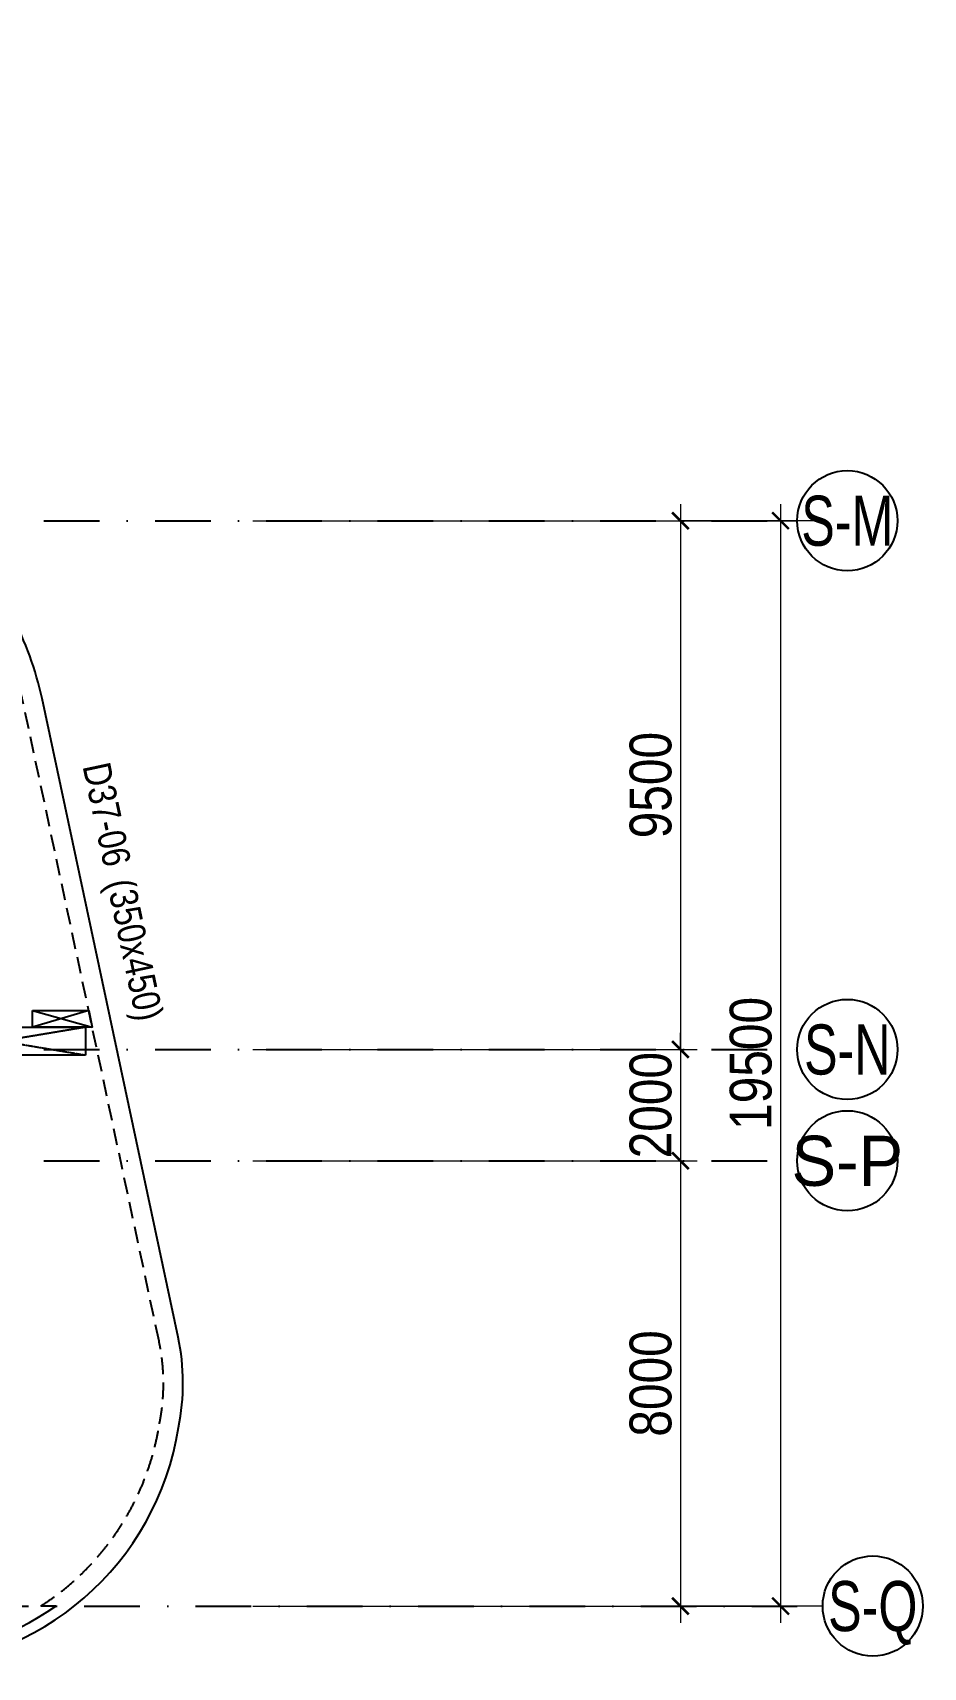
# Model space of a CAD drawing. Header units: millimetres. Extents: x -159515 to 1327256, y -225156 to 138737.
# Drawn here: x 731415 to 747423, y -33164 to -3796 of the extents above; entities that cross this region are included whole.
import ezdxf
from ezdxf.enums import TextEntityAlignment as Align

# ---------------------------------------------------------------- set-up
doc = ezdxf.new("R2010")
doc.units = ezdxf.units.MM
doc.header["$MEASUREMENT"] = 0
for name, pattern in [('DASHDOT', [1, 0.5, -0.25, 0, -0.25]), ('DASHED', [4.5, 3, -1.5]), ('HIDDEN', [0.375, 0.25, -0.125])]:
    doc.linetypes.add(name, pattern=pattern)
for name, color, linetype in [('AUDIT_I_220807103235-17', 50, 'Continuous'), ('ccu11-Khuat', 9, 'DASHED'), ('ccu11-Manh', 8, 'Continuous'), ('ccu11-Thay', 7, 'Continuous'), ('ccu12-Text', 31, 'Continuous'), ('KT-Dim', 8, 'Continuous'), ('KT-Luoi truc South Tower', 8, 'DASHDOT'), ('Xref_ST_MBDV Cot vach 30.7.2022|Xref_ST_MBDV Cot vach 30.7.2022|Xref_ST_MBDV Cot vach 30.7.2022|Xref_ST_MBDV Cot vach 30.7.2022|A-GRID-SYM', 50, 'Continuous'), ('Xref_ST_MBDV Cot vach 30.7.2022|Xref_ST_MBDV Cot vach 30.7.2022|Xref_ST_MBDV Cot vach 30.7.2022|Xref_ST_MBDV Cot vach 30.7.2022|KC-Betong', 6, 'Continuous')]:
    doc.layers.add(name, color=color, linetype=linetype)
doc.layers.add('ccu12-Tencaukien', color=9, linetype='Continuous', lineweight=15)
doc.layers.add('KT-Kich thuoc', color=159, linetype='Continuous', lineweight=18)
doc.styles.add('Arial Narrow', font='ARIALN.TTF')
doc.styles.add('HBA-Text', font='GOTHIC.TTF')
doc.dimstyles.new('CCU_1-300', dxfattribs={"dimscale": 300, "dimtxt": 2.5, "dimasz": 1, "dimexe": 1, "dimexo": 2, "dimgap": 0.5, "dimtad": 1, "dimdec": 0, "dimdsep": 46, "dimtxsty": 'Arial Narrow', "dimblk": 'ARCHTICK', "dimcen": -1, "dimdle": 1, "dimclrd": 256, "dimclre": 256, "dimclrt": 3, "dimadec": 0, "dimazin": 2, "dimtfac": 0.1, "dimtdec": 0, "dimtix": 1, "dimtmove": 2, "dimatfit": 1, "dimfxl": 1, "dimtvp": 0.833333, "dimtolj": 1, "dimtzin": 12, "dimarcsym": 0})

# ---------------------------------------------------------------- blocks, each defined once
blk = doc.blocks.new('_ArchTick')
at = {"color": 0, "const_width": 0.15}
blk.add_lwpolyline([(-0.5, -0.5), (0.5, 0.5)], dxfattribs=at)
blk = doc.blocks.new('*D428')
at = {"layer": 'Defpoints', "color": 0, "transparency": 16777216}
for p in [(-265, 27070), (-265, 7570), (9819, 7570)]:
    blk.add_point(p, dxfattribs=at)
at = {"layer": 'KT-Kich thuoc', "lineweight": -2, "transparency": 16777216}
for p, q in [((9819, 27370), (9819, 7270)), ((335, 27070), (10119, 27070)), ((335, 7570), (10119, 7570))]:
    blk.add_line(p, q, dxfattribs=at)
at = {"layer": 'KT-Kich thuoc', "lineweight": -2, "transparency": 16777216, "xscale": 300, "yscale": 300, "zscale": 300}
for p, rotation in [((9819, 27070), 90), ((9819, 7570), 270)]:
    blk.add_blockref('_ArchTick', p, dxfattribs=dict(at, rotation=rotation))
at = {"layer": 'KT-Kich thuoc', "color": 3, "transparency": 16777216, "insert": (9286, 17320), "char_height": 750, "attachment_point": 5, "rotation": 90, "style": 'Arial Narrow'}
blk.add_mtext('\\A1;19500', dxfattribs=at)
blk = doc.blocks.new('*D417')
at = {"layer": 'Defpoints', "color": 0, "transparency": 16777216}
for p in [(-265, 15570), (-265, 7570), (8019, 7570)]:
    blk.add_point(p, dxfattribs=at)
at = {"layer": 'KT-Kich thuoc', "lineweight": -2, "transparency": 16777216}
for p, q in [((8019, 15870), (8019, 7270)), ((335, 15570), (8319, 15570)), ((335, 7570), (8319, 7570))]:
    blk.add_line(p, q, dxfattribs=at)
at = {"layer": 'KT-Kich thuoc', "lineweight": -2, "transparency": 16777216, "xscale": 300, "yscale": 300, "zscale": 300}
for p, rotation in [((8019, 15570), 90), ((8019, 7570), 270)]:
    blk.add_blockref('_ArchTick', p, dxfattribs=dict(at, rotation=rotation))
at = {"layer": 'KT-Kich thuoc', "color": 3, "transparency": 16777216, "insert": (7486, 11570), "char_height": 750, "attachment_point": 5, "rotation": 90, "style": 'Arial Narrow'}
blk.add_mtext('\\A1;8000', dxfattribs=at)
blk = doc.blocks.new('GRID-SYM-flat-83')
at = {"layer": 'Xref_ST_MBDV Cot vach 30.7.2022|Xref_ST_MBDV Cot vach 30.7.2022|Xref_ST_MBDV Cot vach 30.7.2022|Xref_ST_MBDV Cot vach 30.7.2022|A-GRID-SYM'}
blk.add_ellipse((0, 0, 0), major_axis=(-900, 5), ratio=1, dxfattribs=at)
at = {"layer": 'Xref_ST_MBDV Cot vach 30.7.2022|Xref_ST_MBDV Cot vach 30.7.2022|Xref_ST_MBDV Cot vach 30.7.2022|Xref_ST_MBDV Cot vach 30.7.2022|A-GRID-SYM', "style": 'HBA-Text'}
blk.add_attdef('GRID', text='', height=900, rotation=359.6303, dxfattribs=at).set_placement((0, 0, 0), align=Align.MIDDLE_CENTER)
blk = doc.blocks.new('GRID-SYM-flat-84')
at = {"layer": 'Xref_ST_MBDV Cot vach 30.7.2022|Xref_ST_MBDV Cot vach 30.7.2022|Xref_ST_MBDV Cot vach 30.7.2022|Xref_ST_MBDV Cot vach 30.7.2022|A-GRID-SYM'}
blk.add_ellipse((0, 0, 0), major_axis=(-900, 5), ratio=1, dxfattribs=at)
at = {"layer": 'Xref_ST_MBDV Cot vach 30.7.2022|Xref_ST_MBDV Cot vach 30.7.2022|Xref_ST_MBDV Cot vach 30.7.2022|Xref_ST_MBDV Cot vach 30.7.2022|A-GRID-SYM', "style": 'HBA-Text'}
blk.add_attdef('GRID', text='', height=900, rotation=359.6303, dxfattribs=at).set_placement((0, 0, 0), align=Align.MIDDLE_CENTER)
blk = doc.blocks.new('GRID-SYM-flat-85')
at = {"layer": 'Xref_ST_MBDV Cot vach 30.7.2022|Xref_ST_MBDV Cot vach 30.7.2022|Xref_ST_MBDV Cot vach 30.7.2022|Xref_ST_MBDV Cot vach 30.7.2022|A-GRID-SYM'}
blk.add_ellipse((0, 0, 0), major_axis=(-900, 5), ratio=1, dxfattribs=at)
at = {"layer": 'Xref_ST_MBDV Cot vach 30.7.2022|Xref_ST_MBDV Cot vach 30.7.2022|Xref_ST_MBDV Cot vach 30.7.2022|Xref_ST_MBDV Cot vach 30.7.2022|A-GRID-SYM', "style": 'HBA-Text'}
blk.add_attdef('GRID', text='', height=900, rotation=359.6303, dxfattribs=at).set_placement((0, 0, 0), align=Align.MIDDLE_CENTER)
blk = doc.blocks.new('GRID-SYM-flat-86')
at = {"layer": 'Xref_ST_MBDV Cot vach 30.7.2022|Xref_ST_MBDV Cot vach 30.7.2022|Xref_ST_MBDV Cot vach 30.7.2022|Xref_ST_MBDV Cot vach 30.7.2022|A-GRID-SYM'}
blk.add_ellipse((0, 0, 0), major_axis=(-900, 5), ratio=1, dxfattribs=at)
at = {"layer": 'Xref_ST_MBDV Cot vach 30.7.2022|Xref_ST_MBDV Cot vach 30.7.2022|Xref_ST_MBDV Cot vach 30.7.2022|Xref_ST_MBDV Cot vach 30.7.2022|A-GRID-SYM', "style": 'HBA-Text'}
blk.add_attdef('GRID', text='', height=900, rotation=359.6303, dxfattribs=at).set_placement((0, 0, 0), align=Align.MIDDLE_CENTER)
blk = doc.blocks.new('*D418')
at = {"layer": 'Defpoints', "color": 0, "transparency": 16777216}
for p in [(-265, 27070), (-265, 17570), (8019, 17570)]:
    blk.add_point(p, dxfattribs=at)
at = {"layer": 'KT-Kich thuoc', "lineweight": -2, "transparency": 16777216}
for p, q in [((8019, 27370), (8019, 17270)), ((335, 27070), (8319, 27070)), ((335, 17570), (8319, 17570))]:
    blk.add_line(p, q, dxfattribs=at)
at = {"layer": 'KT-Kich thuoc', "lineweight": -2, "transparency": 16777216, "xscale": 300, "yscale": 300, "zscale": 300}
for p, rotation in [((8019, 27070), 90), ((8019, 17570), 270)]:
    blk.add_blockref('_ArchTick', p, dxfattribs=dict(at, rotation=rotation))
at = {"layer": 'KT-Kich thuoc', "color": 3, "transparency": 16777216, "insert": (7486, 22320), "char_height": 750, "attachment_point": 5, "rotation": 90, "style": 'Arial Narrow'}
blk.add_mtext('\\A1;9500', dxfattribs=at)
blk = doc.blocks.new('*D419')
at = {"layer": 'Defpoints', "color": 0, "transparency": 16777216}
for p in [(-265, 17570), (-265, 15570), (8019, 15570)]:
    blk.add_point(p, dxfattribs=at)
at = {"layer": 'KT-Kich thuoc', "lineweight": -2, "transparency": 16777216}
for p, q in [((8019, 17570), (8019, 17870)), ((335, 17570), (8319, 17570)), ((8019, 17570), (8019, 15570)), ((335, 15570), (8319, 15570)), ((8019, 15570), (8019, 15270))]:
    blk.add_line(p, q, dxfattribs=at)
at = {"layer": 'KT-Kich thuoc', "lineweight": -2, "transparency": 16777216, "xscale": 300, "yscale": 300, "zscale": 300}
for p, rotation in [((8019, 17570), 270), ((8019, 15570), 90)]:
    blk.add_blockref('_ArchTick', p, dxfattribs=dict(at, rotation=rotation))
at = {"layer": 'KT-Kich thuoc', "color": 3, "transparency": 16777216, "insert": (7486, 16570), "char_height": 750, "attachment_point": 5, "rotation": 90, "style": 'Arial Narrow'}
blk.add_mtext('\\A1;2000', dxfattribs=at)
blk = doc.blocks.new('*U192')
at = {"layer": 'ccu12-Tencaukien', "color": 8, "ltscale": 10000}
blk.add_line((361, -155), (354, -155), dxfattribs=at)
at = {"layer": 'ccu12-Text', "color": 2, "style": 'Arial Narrow', "width": 0.8}
blk.add_attdef('SH', text='', height=300, dxfattribs=at).set_placement((276, 6), align=Align.BOTTOM_RIGHT)
at = {"layer": 'ccu12-Text', "color": 31, "style": 'Arial Narrow', "width": 0.8}
for tag, p in [('(', (508, -75)), ('KT', (633, -75)), (')', (963, -75))]:
    blk.add_attdef(tag, text='', height=250, dxfattribs=at).set_placement(p, align=Align.BOTTOM_LEFT)
blk = doc.blocks.new('*U394')
at = {"color": 6, "linetype": 'HIDDEN', "ltscale": 10}
for p, q in [((25, 2525), (-475, -475)), ((25, -475), (-475, 2525))]:
    blk.add_line(p, q, dxfattribs=at)
blk.add_lwpolyline([(-475, -475), (25, -475), (25, 2525), (-475, 2525)], close=True, dxfattribs=at)
blk = doc.blocks.new('MBCV-T37')
at = {"layer": 'Xref_ST_MBDV Cot vach 30.7.2022|Xref_ST_MBDV Cot vach 30.7.2022|Xref_ST_MBDV Cot vach 30.7.2022|Xref_ST_MBDV Cot vach 30.7.2022|KC-Betong', "linetype": 'ByBlock', "xscale": -1, "rotation": 270}
blk.add_blockref('*U394', (28575, 475, 0), dxfattribs=at)
blk = doc.blocks.new('mbkc-t37')
at = {"elevation": 0}
for points in [[(-26286, 27544), (-26287, 27544), (-28875, 34908, 0.338337), (-32749, 36444), (-62185, 26289, 0.459457), (-64225, 21139), (-55456, 6813, 0.279689), (-50490, 5781), (-27772, 13619, 0.204279), (-27706, 13740), (-27482, 14770, -0.275412), (-26755, 15571), (-22342, 17089, -0.414195), (-21181, 16524), (-12852, -7567, 0.319754), (-8032, -11000), (37106, -11000, 0.36531), (42072, -6689, 0.102434), (42063, -5068), (39621, 6403, 0.132611), (38155, 9202, 0.066499), (37024, 10116, 0.137615), (34943, 10700), (9300, 10700)], [(-53502, 5908, 0.161195), (-50556, 5970), (-27901, 13786), (-27678, 14811, -0.274307), (-26816, 15761), (-22407, 17278, -0.414153), (-20992, 16589), (-12663, -7501, 0.319754), (-8032, -10800), (37104, -10800, 0.151467), (39864, -9900)]]:
    blk.add_lwpolyline(points, format="xyb", dxfattribs=at)
at = {"layer": 'ccu11-Khuat', "ltscale": 100, "elevation": 0}
blk.add_lwpolyline([(39864, -9900), (39595, -9900, 0.215007), (41727, -6628, 0.102955), (41720, -5140), (39279, 6329, 0.132448), (37900, 8963, 0.047218), (37170, 9600), (37420, 9600)], format="xyb", dxfattribs=at)
at = {"layer": 'ccu11-Manh'}
for p, q in [((39449, 800, 0), (40520, 500, 0)), ((40456, 800, 0), (39449, 500, 0))]:
    blk.add_line(p, q, dxfattribs=at)
at = {"layer": 'ccu11-Thay', "elevation": 0}
blk.add_lwpolyline([(39449, 800), (40456, 800), (40520, 500), (39449, 500), (39449, 800)], dxfattribs=at)
at = {"layer": 'ccu11-Khuat'}
blk.add_blockref('MBCV-T37', (9300, 0, 0), dxfattribs=at)
blk = doc.blocks.new('Asix South Tower')
at = {"layer": 'KT-Kich thuoc'}
for p, q in [((10576.4, 27070.4), (8018.8, 27070.4)), ((10576.4, 7570.4), (8018.8, 7570.4))]:
    blk.add_line(p, q, dxfattribs=at)
at = {"layer": 'KT-Luoi truc South Tower', "ltscale": 2000}
for p, q in [((-49426.2, 27070.4), (10118.8, 27070.4)), ((-49426.2, 17570.4), (10118.8, 17570.4)), ((-49426.2, 15570.4), (10118.8, 15570.4)), ((-52698.1, 7570.4), (10118.8, 7570.4))]:
    blk.add_line(p, q, dxfattribs=at)
at = {"layer": 'KT-Dim'}
ref = blk.add_blockref('GRID-SYM-flat-83', (11018.8, 27070, 0), dxfattribs=dict(at, rotation=0.325197994598278))
ref.add_attrib('GRID', 'S-M', dxfattribs={"layer": 'AUDIT_I_220807103235-17', "height": 900, "style": 'HBA-Text', "width": 0.75}).set_placement((11018.8, 27070, 0), align=Align.MIDDLE_CENTER)
ref = blk.add_blockref('GRID-SYM-flat-84', (11018.8, 17570.1, 0), dxfattribs=dict(at, rotation=0.325197994598278))
ref.add_attrib('GRID', 'S-N', dxfattribs={"layer": 'AUDIT_I_220807103235-17', "height": 900, "style": 'HBA-Text', "width": 0.75}).set_placement((11018.8, 17570.1, 0), align=Align.MIDDLE_CENTER)
ref = blk.add_blockref('GRID-SYM-flat-85', (11018.8, 15570.1, 0), dxfattribs=dict(at, rotation=0.325197994598278))
ref.add_attrib('GRID', 'S-P', dxfattribs={"layer": 'AUDIT_I_220807103235-17', "height": 900, "rotation": 359.95545, "style": 'HBA-Text'}).set_placement((11018.8, 15570.1, 0), align=Align.MIDDLE_CENTER)
ref = blk.add_blockref('GRID-SYM-flat-86', (11476.4, 7570.1, 0), dxfattribs=dict(at, rotation=0.325197994598278))
ref.add_attrib('GRID', 'S-Q', dxfattribs={"layer": 'AUDIT_I_220807103235-17', "height": 900, "style": 'HBA-Text', "width": 0.75}).set_placement((11476.4, 7570.1, 0), align=Align.MIDDLE_CENTER)
at = {"layer": 'KT-Kich thuoc'}
for base, p1, p2, picture, middle in [((9818.8, 7570.4), (-265.4, 27070.4), (-265.4, 7570.4), '*D428', (9285.9, 17320.4)), ((8018.8, 17570.4), (-265.4, 27070.4), (-265.4, 17570.4), '*D418', (7485.9, 22320.4)), ((8018.8, 15570.4), (-265.4, 17570.4), (-265.4, 15570.4), '*D419', (7485.9, 16570.4)), ((8018.8, 7570.4), (-265.4, 15570.4), (-265.4, 7570.4), '*D417', (7485.9, 11570.4))]:
    dim = blk.add_linear_dim(base=base, p1=p1, p2=p2, angle=90, dimstyle='CCU_1-300', dxfattribs=at)
    dim.commit()
    dim.dimension.update_dxf_attribs({"geometry": picture, "text_midpoint": middle})

msp = doc.modelspace()

# ---------------------------------------------------------------- block references
msp.add_blockref('mbkc-t37', (691965.6, -22163.9, 0))
at = {"layer": 'ccu12-Tencaukien', "extrusion": (-8.67117e-07, -6.3318e-07, 1)}
ref = msp.add_blockref('*U192', (732439.2, -19100, -0.6), dxfattribs=dict(at, xscale=1.815893337873055, yscale=1.815893337873055, zscale=1.815893337873055, rotation=261.5513052494432))
ref.add_attrib('KT', '(350x450)', dxfattribs={"color": 31, "extrusion": (-8.67117e-07, -6.3318e-07, 1), "height": 500, "rotation": 282.01437, "style": 'Arial Narrow'}).set_placement((732597.5, -19092.8, -0.6), align=Align.BOTTOM_LEFT)
ref.add_attrib('SH', 'D37-06', dxfattribs={"color": 2, "extrusion": (-8.67117e-07, -6.3318e-07, 1), "height": 500, "rotation": 282.01437, "style": 'Arial Narrow'}).set_placement((732553.1, -18841.6, -0.6), align=Align.BOTTOM_RIGHT)
at = {"layer": 'KT-Kich thuoc'}
msp.add_blockref('Asix South Tower', (735038.2, -39634.4), dxfattribs=at)

doc.saveas('drawing.dxf')
